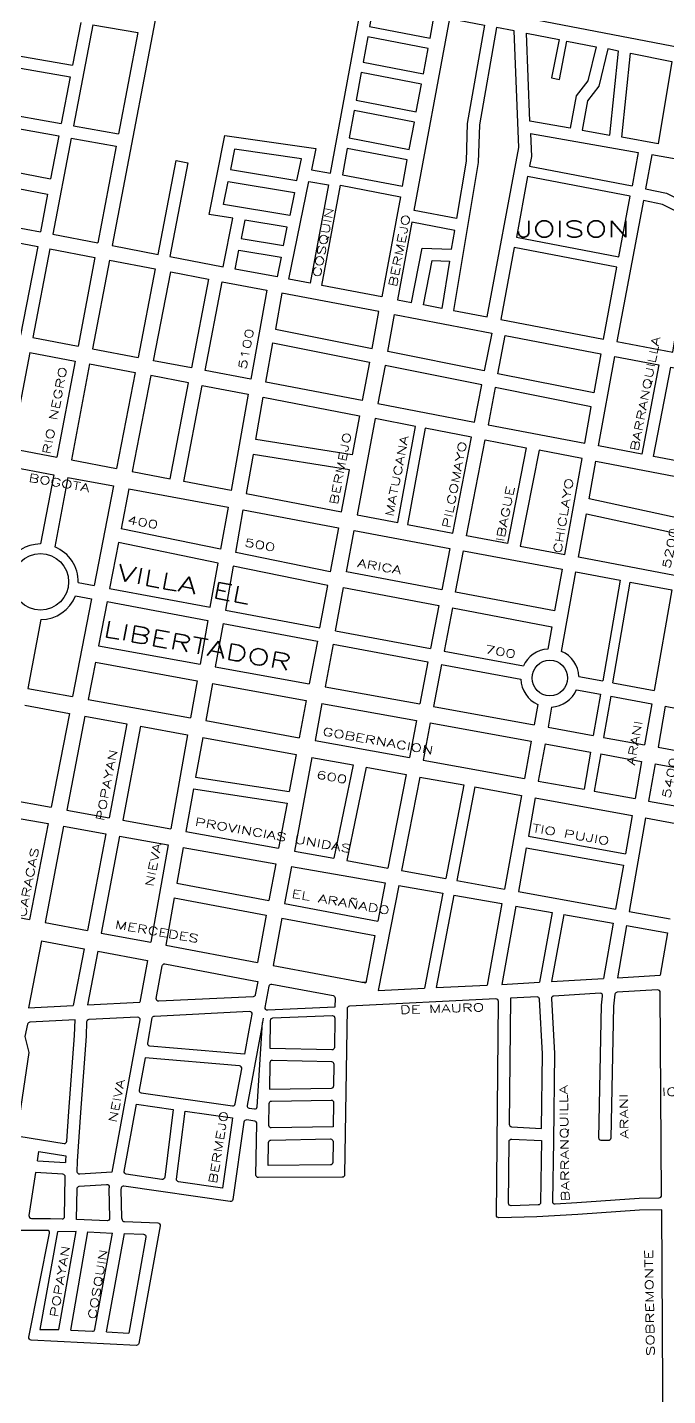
# Model space of a CAD drawing. Header units: millimetres. Extents: x 4374322 to 4409026, y 6503580 to 6534206.
# Drawn here: x 4383962 to 4384758, y 6516815 to 6518517 of the extents above; entities that cross this region are included whole.
import ezdxf

# ---------------------------------------------------------------- set-up
doc = ezdxf.new("R2010")
doc.units = ezdxf.units.MM
for name, color, linetype in [('LINEA CALLE', 252, 'Continuous'), ('NOMBRE BARRIO', 8, 'Continuous'), ('NOMBRE CALLE', 252, 'Continuous')]:
    doc.layers.add(name, color=color, linetype=linetype)
doc.styles.add('ROMANS', font='romans')

msp = doc.modelspace()

# ---------------------------------------------------------------- linework, layer by layer
at = {"layer": 'LINEA CALLE', "transparency": 33554687}
for p, q in [((4384028, 6518523.1), (4384017.7, 6518469.9)), ((4384043.2, 6518520.4), (4384019.1, 6518394.7)), ((4384043.2, 6518520.4), (4384098.9, 6518510.7)), ((4384098.9, 6518510.7), (4384075, 6518384.6)), ((4383891.6, 6518491.8), (4384017.7, 6518469.9)), ((4383888.8, 6518477.5), (4384015, 6518455.6)), ((4384015, 6518455.6), (4384003.8, 6518397.4)), ((4383877.7, 6518420.2), (4384003.8, 6518397.4)), ((4383874.7, 6518404.9), (4384000.9, 6518382.2)), ((4384019.1, 6518394.7), (4384075, 6518384.6)), ((4384000.9, 6518382.2), (4383990.6, 6518328.6)), ((4384016.2, 6518379.4), (4383993.2, 6518259.7)), ((4384016.2, 6518379.4), (4384072.1, 6518369.3)), ((4384587.1, 6518385.2), (4384588.3, 6518356.6)), ((4384587.1, 6518385.2), (4384721.1, 6518361.5)), ((4384072.1, 6518369.3), (4384049.2, 6518249)), ((4384721.1, 6518361.5), (4384713.4, 6518320)), ((4383864.6, 6518353.3), (4383990.6, 6518328.6)), ((4383860.9, 6518334.2), (4383986.9, 6518309.4)), ((4383986.9, 6518309.4), (4383978, 6518262.6)), ((4383851.6, 6518286.6), (4383978, 6518262.6)), ((4383993.2, 6518259.7), (4384049.2, 6518249)), ((4383924.6, 6518253.9), (4383974.5, 6518244.4)), ((4383974.5, 6518244.4), (4383953.3, 6518134.3)), ((4383989.7, 6518241.5), (4383968.5, 6518131.3)), ((4383989.7, 6518241.5), (4384045.7, 6518230.8)), ((4384045.7, 6518230.8), (4384024.8, 6518120.6)), ((4384063.6, 6518227.4), (4384042.6, 6518117.1)), ((4383968.5, 6518131.3), (4384024.8, 6518120.6)), ((4383964.9, 6518112.7), (4383942, 6517993.2)), ((4383964.9, 6518112.7), (4384021.2, 6518101.9)), ((4384042.6, 6518117.1), (4384099.4, 6518106.3)), ((4384021.2, 6518101.9), (4383998.5, 6517982.4)), ((4384039.1, 6518098.5), (4384016.4, 6517979)), ((4384039.1, 6518098.5), (4384095.7, 6518087.6)), ((4384095.7, 6518087.6), (4384072.7, 6517968.2)), ((4383942, 6517993.2), (4383998.5, 6517982.4)), ((4383937.8, 6517971.3), (4383994.4, 6517960.7)), ((4384016.4, 6517979), (4384072.7, 6517968.2)), ((4383994.4, 6517960.7), (4383978, 6517874.5)), ((4384012.2, 6517957.4), (4383995.8, 6517871)), ((4384012.2, 6517957.4), (4384068.6, 6517946.9)), ((4384068.6, 6517946.9), (4384044.6, 6517822.9)), ((4384088, 6517943.3), (4384078.3, 6517893.5)), ((4384075, 6517876.4), (4384064, 6517819.2)), ((4384024.9, 6517826.5), (4384044.6, 6517822.9)), ((4384041.4, 6517806.4), (4384017.9, 6517684.8)), ((4384021.6, 6517810.1), (4384041.4, 6517806.4)), ((4384060.8, 6517802.8), (4384050.2, 6517748)), ((4384060.8, 6517802.8), (4384186.1, 6517779.3)), ((4384207.9, 6517792.2), (4384325.3, 6517770.2)), ((4384473.3, 6517798.1), (4384462.9, 6517744.4)), ((4384490.2, 6517794.9), (4384479.8, 6517741.2)), ((4384490.2, 6517794.9), (4384613.6, 6517771.6)), ((4383978.6, 6517780.5), (4383962.4, 6517694.9)), ((4384186.1, 6517779.3), (4384176.5, 6517725)), ((4384205, 6517775.8), (4384195.3, 6517721.6)), ((4384205, 6517775.8), (4384322.2, 6517753.8)), ((4384344.8, 6517766.6), (4384462.9, 6517744.4)), ((4384613.6, 6517771.6), (4384608.6, 6517743.9)), ((4384050.2, 6517748), (4384176.5, 6517725)), ((4384322.2, 6517753.8), (4384312.2, 6517700.4)), ((4384341.7, 6517750.1), (4384331.8, 6517696.8)), ((4384341.7, 6517750.1), (4384459.7, 6517728)), ((4384479.8, 6517741.2), (4384578.4, 6517722.8)), ((4384046.3, 6517727.4), (4384037.3, 6517681.3)), ((4384046.3, 6517727.4), (4384172.8, 6517704.5)), ((4384195.3, 6517721.6), (4384312.2, 6517700.4)), ((4384459.7, 6517728), (4384449.5, 6517675.5)), ((4384476.7, 6517724.8), (4384466.5, 6517672.4)), ((4384476.7, 6517724.8), (4384575.1, 6517706.3)), ((4384172.8, 6517704.5), (4384164.6, 6517658.2)), ((4384191.7, 6517701), (4384183.4, 6517654.8)), ((4384191.7, 6517701), (4384308.4, 6517679.8)), ((4384331.8, 6517696.8), (4384449.5, 6517675.5)), ((4384647.5, 6517709.8), (4384677, 6517704.2)), ((4384689.7, 6517701.9), (4384741, 6517692.3)), ((4383962.4, 6517694.9), (4384017.9, 6517684.8)), ((4384037.3, 6517681.3), (4384164.6, 6517658.2)), ((4384308.4, 6517679.8), (4384299.8, 6517633.6)), ((4384644.5, 6517693.3), (4384674.2, 6517687.8)), ((4384674.2, 6517687.8), (4384665.3, 6517636.3)), ((4384686.9, 6517685.4), (4384678, 6517634)), ((4384686.9, 6517685.4), (4384738.1, 6517675.8)), ((4383958.4, 6517673.9), (4384013.9, 6517663.8)), ((4384013.9, 6517663.8), (4383991.3, 6517547)), ((4384327.9, 6517676.3), (4384319.3, 6517630.1)), ((4384327.9, 6517676.3), (4384445.5, 6517654.9)), ((4384466.5, 6517672.4), (4384591.7, 6517649.6)), ((4384596.2, 6517674.9), (4384591.7, 6517649.6)), ((4384613.5, 6517671.6), (4384609, 6517646.5)), ((4384738.1, 6517675.8), (4384729.1, 6517624.7)), ((4384754.8, 6517672.6), (4384745.8, 6517621.7)), ((4384754.8, 6517672.6), (4384874.4, 6517650.2)), ((4384033.3, 6517660.3), (4384010.7, 6517543.5)), ((4384033.3, 6517660.3), (4384085.4, 6517650.8)), ((4384085.4, 6517650.8), (4384063.2, 6517534)), ((4384102.4, 6517647.8), (4384080.2, 6517531)), ((4384102.4, 6517647.8), (4384160.9, 6517637.1)), ((4384183.4, 6517654.8), (4384299.8, 6517633.6)), ((4384445.5, 6517654.9), (4384436.6, 6517608.8)), ((4384462.5, 6517651.9), (4384453.6, 6517605.7)), ((4384462.5, 6517651.9), (4384588, 6517629.1)), ((4384609, 6517646.5), (4384665.3, 6517636.3)), ((4384160.9, 6517637.1), (4384140.1, 6517520.2)), ((4384179.7, 6517633.7), (4384170.9, 6517584.5)), ((4384179.7, 6517633.7), (4384295.9, 6517612.6)), ((4384319.3, 6517630.1), (4384436.6, 6517608.8)), ((4384588, 6517629.1), (4384579.7, 6517582.8)), ((4384678, 6517634), (4384729.1, 6517624.7)), ((4384295.9, 6517612.6), (4384287.3, 6517566.6)), ((4384605.3, 6517625.9), (4384596.9, 6517579.7)), ((4384605.3, 6517625.9), (4384661.8, 6517615.7)), ((4384661.8, 6517615.7), (4384653.8, 6517569.4)), ((4384674.5, 6517613.4), (4384666.5, 6517567.1)), ((4384674.5, 6517613.4), (4384725.4, 6517604.1)), ((4384745.8, 6517621.7), (4384865.5, 6517599.9)), ((4384315.4, 6517609.1), (4384293.6, 6517492.5)), ((4384315.4, 6517609.1), (4384366.6, 6517599.8)), ((4384366.6, 6517599.8), (4384342.6, 6517483.6)), ((4384382.9, 6517596.8), (4384358.9, 6517480.7)), ((4384382.9, 6517596.8), (4384432.5, 6517587.8)), ((4384453.6, 6517605.7), (4384579.7, 6517582.8)), ((4384725.4, 6517604.1), (4384717.3, 6517557.8)), ((4384742.1, 6517601.1), (4384734, 6517554.8)), ((4384742.1, 6517601.1), (4384861.8, 6517579.3)), ((4384170.9, 6517584.5), (4384287.3, 6517566.6)), ((4384432.5, 6517587.8), (4384410, 6517471.5)), ((4384449.5, 6517584.7), (4384426.9, 6517468.4)), ((4384449.5, 6517584.7), (4384504.2, 6517574.8)), ((4384596.9, 6517579.7), (4384653.8, 6517569.4)), ((4384168.4, 6517570.1), (4384158.9, 6517516.8)), ((4384168.4, 6517570.1), (4384284.6, 6517552.2)), ((4384504.2, 6517574.8), (4384481.8, 6517458.5)), ((4384518, 6517572.3), (4384495.5, 6517456)), ((4384518, 6517572.3), (4384575.9, 6517561.8)), ((4384575.9, 6517561.8), (4384555, 6517445.3)), ((4384666.5, 6517567.1), (4384717.3, 6517557.8)), ((4383936.1, 6517557), (4383991.3, 6517547)), ((4384010.7, 6517543.5), (4384063.2, 6517534)), ((4384284.6, 6517552.2), (4384274.1, 6517496)), ((4384593.2, 6517558.6), (4384584.6, 6517511)), ((4384593.2, 6517558.6), (4384713.6, 6517536.8)), ((4384734, 6517554.8), (4384853.7, 6517533.1)), ((4383932.3, 6517536.6), (4383987.4, 6517526.8)), ((4383987.4, 6517526.8), (4383964.3, 6517407.4)), ((4384080.2, 6517531), (4384140.1, 6517520.2)), ((4384713.6, 6517536.8), (4384705.2, 6517489.3)), ((4384730.3, 6517533.8), (4384709.7, 6517417.4)), ((4384730.3, 6517533.8), (4384781.3, 6517524.5)), ((4384006.8, 6517523.4), (4383983.7, 6517403.8)), ((4384006.8, 6517523.4), (4384059.4, 6517514.1)), ((4384059.4, 6517514.1), (4384036.5, 6517393.8)), ((4384076.4, 6517511.1), (4384053.5, 6517390.6)), ((4384076.4, 6517511.1), (4384136.6, 6517500.5)), ((4384158.9, 6517516.8), (4384274.1, 6517496)), ((4384584.6, 6517511), (4384705.4, 6517489.2)), ((4384136.6, 6517500.5), (4384115, 6517379.1)), ((4384155.4, 6517497.2), (4384147.5, 6517452.7)), ((4384155.4, 6517497.2), (4384270.5, 6517476.9)), ((4384293.6, 6517492.5), (4384342.6, 6517483.6)), ((4384582, 6517496.8), (4384572.2, 6517442.2)), ((4384582, 6517496.8), (4384702.7, 6517475)), ((4384270.5, 6517476.9), (4384261.9, 6517431.1)), ((4384358.9, 6517480.7), (4384410, 6517471.5)), ((4384702.7, 6517475), (4384693, 6517420.4)), ((4384290.1, 6517473.4), (4384281.5, 6517427.4)), ((4384290.1, 6517473.4), (4384406.4, 6517452.9)), ((4384426.9, 6517468.4), (4384481.8, 6517458.5)), ((4384147.5, 6517452.7), (4384261.9, 6517431.1)), ((4384406.4, 6517452.9), (4384397.2, 6517405.6)), ((4384423.4, 6517449.9), (4384398, 6517319.2)), ((4384423.4, 6517449.9), (4384478.3, 6517440.2)), ((4384495.5, 6517456), (4384555, 6517445.3)), ((4384572.2, 6517442.2), (4384693, 6517420.4)), ((4384144.2, 6517434.5), (4384133.8, 6517375.5)), ((4384144.2, 6517434.5), (4384258.5, 6517412.9)), ((4384281.5, 6517427.4), (4384397.2, 6517405.6)), ((4384478.3, 6517440.2), (4384455.5, 6517322)), ((4384492, 6517437.8), (4384469.8, 6517322.7)), ((4384492, 6517437.8), (4384551.7, 6517427.3)), ((4384551.7, 6517427.3), (4384533.5, 6517325.9)), ((4384569, 6517424.2), (4384551.5, 6517326.7)), ((4384569, 6517424.2), (4384614.2, 6517416.2)), ((4383909.7, 6517417.7), (4383964.3, 6517407.4)), ((4384258.5, 6517412.9), (4384247.6, 6517354.1)), ((4384278.1, 6517409.2), (4384267.1, 6517350.4)), ((4384278.1, 6517409.2), (4384393.7, 6517387.4)), ((4384614.2, 6517416.2), (4384598.6, 6517329.5)), ((4384628.5, 6517413.7), (4384613.5, 6517330.4)), ((4384628.5, 6517413.7), (4384689.9, 6517402.9)), ((4384709.7, 6517417.4), (4384760.7, 6517408.2)), ((4383983.7, 6517403.8), (4384036.5, 6517393.8)), ((4384053.5, 6517390.6), (4384115, 6517379.1)), ((4384689.9, 6517402.9), (4384677.8, 6517334.1)), ((4384706.6, 6517399.9), (4384695.2, 6517335.1)), ((4384706.6, 6517399.9), (4384757.7, 6517390.9)), ((4384757.7, 6517390.9), (4384748.4, 6517338.3)), ((4383979.3, 6517381), (4383963.2, 6517297.8)), ((4383979.3, 6517381), (4384032.2, 6517371.1)), ((4384133.8, 6517375.5), (4384247.6, 6517354.1)), ((4384393.7, 6517387.4), (4384382.3, 6517328.8)), ((4384032.2, 6517371.1), (4384018.8, 6517300.5)), ((4384049.2, 6517367.9), (4384036.5, 6517301.4)), ((4384049.2, 6517367.9), (4384110.9, 6517356.3)), ((4384110.9, 6517356.3), (4384101.7, 6517304.6)), ((4384267.1, 6517350.4), (4384382.3, 6517328.8)), ((4384377.2, 6517329.7), (4384382.5, 6517330)), ((4384398, 6517319.2), (4384455.5, 6517322)), ((4384469.8, 6517322.7), (4384533.5, 6517325.9)), ((4384551.5, 6517326.7), (4384598.6, 6517329.5)), ((4384613.5, 6517330.4), (4384677.8, 6517334.1)), ((4384695.2, 6517335.1), (4384748.4, 6517338.3)), ((4383963.2, 6517297.8), (4384018.8, 6517300.5)), ((4384036.5, 6517301.4), (4384101.7, 6517304.6))]:
    msp.add_line(p, q, dxfattribs=at)
for points in [[(4384936.2, 6518908.9), (4384855.6, 6518475.9), (4384439.3, 6518556.1), (4384513.3, 6518945), (4384623.7, 6518938.5), (4384936.2, 6518908.9)], [(4384146.5, 6518351.3), (4384161.2, 6518348.5), (4384138.9, 6518231.9), (4384205.1, 6518219.3), (4384217.3, 6518279.6), (4384187.7, 6518284.5), (4384207.3, 6518382.4), (4384320.2, 6518366.2), (4384314.8, 6518339.9), (4384338.6, 6518335.8), (4384377.9, 6518549.1), (4384133.7, 6518596.2), (4384067, 6518245.6), (4384124.2, 6518234.7)], [(4384392.3, 6518546.3), (4384387.2, 6518518.1), (4384462.3, 6518503.6), (4384467.6, 6518531.8)], [(4384530, 6518519.8), (4384508.6, 6518397.5), (4384507.3, 6518350.6), (4384495.4, 6518279.2), (4384442.5, 6518289.4), (4384487.1, 6518528.1)], [(4384572.8, 6518367.8), (4384567.1, 6518512.6), (4384544.8, 6518516.9), (4384523.6, 6518396), (4384522.3, 6518349.1), (4384491.6, 6518164.8), (4384533.4, 6518156.9)], [(4384454, 6518459.3), (4384459.9, 6518490.6), (4384384.8, 6518505.1), (4384379, 6518473.8)], [(4384613.4, 6518454.3), (4384623.2, 6518452.3), (4384632.5, 6518500), (4384668.7, 6518493), (4384658.4, 6518450.6), (4384644, 6518431.9), (4384636.5, 6518391.7), (4384586.5, 6518400.5), (4384582.2, 6518509.7), (4384622.7, 6518501.9)], [(4384370.3, 6518426.6), (4384445.2, 6518412.2), (4384451.6, 6518446.3), (4384376.6, 6518460.8)], [(4384359.3, 6518366.5), (4384353.3, 6518333.8), (4384427.9, 6518319.4), (4384434, 6518352.1)], [(4384313.4, 6518198.7), (4384286.9, 6518203.8), (4384311.7, 6518325.2), (4384335.9, 6518321.1)], [(4384327.9, 6518196), (4384350.9, 6518320.8), (4384425.5, 6518306.4), (4384402.2, 6518181.8)], [(4384727.5, 6518301.6), (4384694.7, 6518126.2), (4384764.3, 6518112.9), (4384791.1, 6518276.7), (4384751.2, 6518296.7)], [(4384567.1, 6518243.3), (4384550.4, 6518153.6), (4384550.4, 6518153.6), (4384677.8, 6518129.4), (4384694.5, 6518218.7)], [(4384118.7, 6518102.5), (4384140.1, 6518212.9), (4384186.7, 6518204), (4384165.7, 6518093.5)], [(4384182.7, 6518090.3), (4384203.8, 6518200.7), (4384259.2, 6518190.2), (4384239.5, 6518079.4)], [(4384390.2, 6518117.7), (4384398.8, 6518163.6), (4384278, 6518186.6), (4384270.1, 6518141.8)], [(4384409.7, 6518113.8), (4384418.3, 6518159.9), (4384539, 6518136.9), (4384529.8, 6518089.7)], [(4384267, 6518124.5), (4384387, 6518100.5), (4384378.1, 6518052.8), (4384258.3, 6518075.8)], [(4384674.7, 6518111.1), (4384665.9, 6518062.4), (4384546.7, 6518086.3), (4384555.9, 6518133.7)], [(4384671.9, 6517996.5), (4384691.9, 6518107.8), (4384746.9, 6518097.4), (4384725.7, 6517986.1)], [(4384526.5, 6518072.5), (4384406.5, 6518096.6), (4384397.6, 6518049.1), (4384517.5, 6518026.1)], [(4384790.7, 6517973.7), (4384740.3, 6517983.3), (4384761.5, 6518094.6), (4384810.4, 6518085.3)], [(4384092.1, 6517964.5), (4384139.3, 6517955.4), (4384162.1, 6518074.9), (4384115.1, 6518083.9)], [(4384179.2, 6518071.6), (4384236.2, 6518060.7), (4384214.9, 6517940.9), (4384156.4, 6517952.1)], [(4384245.6, 6518004.4), (4384255, 6518057), (4384374.6, 6518034.1), (4384365.4, 6517985.2)], [(4384654.6, 6517999.8), (4384662.8, 6518045.2), (4384543.4, 6518069.1), (4384534.4, 6518022.8)], [(4384422.1, 6517901.2), (4384444.2, 6518020.8), (4384394.1, 6518030.4), (4384371.8, 6517910.8)], [(4384490.7, 6517888), (4384513.9, 6518007.4), (4384456.4, 6518018.4), (4384434.2, 6517898.9)], [(4384507.7, 6517884.8), (4384530.8, 6518004.1), (4384582, 6517994.3), (4384558.5, 6517875)], [(4384233.7, 6517937.3), (4384352.3, 6517914.6), (4384362, 6517966.6), (4384242.3, 6517985.7)], [(4384629.8, 6517861.4), (4384651.3, 6517981), (4384597.8, 6517991.3), (4384574.3, 6517872)], [(4384787.4, 6517954.9), (4384778.6, 6517905), (4384660.1, 6517930.8), (4384668.5, 6517977.7)], [(4384220.7, 6517864), (4384230.1, 6517916.8), (4384348.6, 6517894.8), (4384338.3, 6517839.7)], [(4384647, 6517858.1), (4384656.7, 6517912.1), (4384775.3, 6517886.3), (4384766.3, 6517835.2)], [(4384358.5, 6517840), (4384368.1, 6517891.1), (4384487, 6517869), (4384477.1, 6517817.6)], [(4384494, 6517814.4), (4384504, 6517865.8), (4384626.5, 6517843), (4384617.1, 6517791.2)]]:
    msp.add_lwpolyline(points, close=True, dxfattribs=at)
for points in [[(4384685.8, 6518383), (4384696.7, 6518487.6), (4384683.4, 6518490.2), (4384672.2, 6518444), (4384658.1, 6518425.6), (4384651.3, 6518389.1), (4384685.8, 6518383)], [(4384700.6, 6518380.3), (4384711.5, 6518484.8), (4384763.1, 6518474.8), (4384746, 6518372.3), (4384700.6, 6518380.3)], [(4384361.7, 6518379.5), (4384436.4, 6518365), (4384442.8, 6518399.2), (4384367.9, 6518413.6), (4384361.7, 6518379.5)], [(4384302.3, 6518353.6), (4384219.3, 6518365.5), (4384214.2, 6518340.1), (4384296.7, 6518326.4), (4384302.3, 6518353.6)], [(4384588.3, 6518356.6), (4384586, 6518344.6), (4384713.4, 6518320)], [(4384835.7, 6518341.2), (4384738.1, 6518358.5), (4384730.3, 6518316.4), (4384756.2, 6518311), (4384805.3, 6518286.5), (4384821.3, 6518288.5)], [(4384569.6, 6518256.3), (4384696.9, 6518231.7), (4384711, 6518307), (4384583.6, 6518331.6), (4384569.6, 6518256.3)], [(4384287.8, 6518283.1), (4384205.5, 6518296.8), (4384211.2, 6518325.4), (4384293.7, 6518311.7), (4384287.8, 6518283.1)], [(4384284.8, 6518268.4), (4384232.1, 6518277.2), (4384227.5, 6518254.6), (4384280.2, 6518245.9), (4384284.8, 6518268.4)], [(4384493, 6518264.4), (4384439.7, 6518274.7), (4384421.7, 6518178.1), (4384439.3, 6518174.8), (4384452.7, 6518242.6), (4384489.1, 6518241.3), (4384493, 6518264.4)], [(4384063.6, 6518227.4), (4384120.7, 6518216.6), (4384099.4, 6518106.3)], [(4384272.1, 6518206.6), (4384219.9, 6518216.5), (4384224.6, 6518239.8), (4384277.2, 6518231.2), (4384272.1, 6518206.6)], [(4384486.6, 6518226.3), (4384476.9, 6518167.6), (4384454, 6518172), (4384465, 6518227.1), (4384486.6, 6518226.3)], [(4384088, 6517943.3), (4384211.2, 6517920.3), (4384201.9, 6517867.9), (4384078.3, 6517893.5)], [(4384064, 6517819.2), (4384189.1, 6517795.8), (4384198.9, 6517850.8), (4384075, 6517876.4)], [(4384325.3, 6517770.2), (4384335.1, 6517822.7), (4384217.6, 6517846.9), (4384207.9, 6517792.2)], [(4384625.9, 6517740.9), (4384643.7, 6517839.8), (4384698.6, 6517829.6), (4384677, 6517704.2)], [(4384344.8, 6517766.6), (4384354.9, 6517820.4), (4384473.3, 6517798.1)], [(4384689.7, 6517701.9), (4384711.3, 6517827.2), (4384763.1, 6517817.6), (4384741, 6517692.3)], [(4384243.3, 6517331.3), (4384248.2, 6517330.4)], [(4384097.4, 6517177.6), (4384143.1, 6517171.1)], [(4384157.8, 6517169), (4384216.9, 6517160.6)], [(4384216.9, 6517160.6), (4384215.8, 6517154.6), (4384204.1, 6517073.2)], [(4383974.1, 6517107.4), (4383975.8, 6517118.8)], [(4383975.8, 6517118.8), (4384009.5, 6517113.5)], [(4383974.1, 6517107.4), (4384009, 6517105.4)], [(4384009.5, 6517113.5), (4384009.1, 6517107.7), (4384009, 6517105.4)], [(4384022.5, 6517019.4), (4383999.2, 6517018.9), (4383977, 6516897.5), (4384000.9, 6516897.6)], [(4384000.9, 6516897.6), (4384022.5, 6517019.4)], [(4384015.9, 6516896.8), (4384036.9, 6517018.8)], [(4384036.9, 6517018.8), (4384067.6, 6517017.5)], [(4384060.2, 6516894.5), (4384082.6, 6517016.9)], [(4384060.2, 6516894.5), (4384087.8, 6516893.1)], [(4384743.5, 6516640.8), (4384743.2, 6516654), (4384744.6, 6516659.5), (4384745.2, 6516676.1), (4384752.8, 6516676.1), (4384751.8, 6516825.5)]]:
    msp.add_lwpolyline(points, dxfattribs=at)
for points in [[(4384248.2, 6517330.4), (4384245.1, 6517313.7, -0.348509), (4384242.3, 6517311.3), (4384125.1, 6517305.7, -0.481215), (4384122, 6517309.2), (4384129.2, 6517349.7, -0.417128), (4384132.7, 6517352.2), (4384243.3, 6517331.3)], [(4384344.1, 6517298.6), (4384260.5, 6517294.5, -0.48399), (4384257.4, 6517298), (4384262.3, 6517324.7, -0.415316), (4384265.8, 6517327.1), (4384341.8, 6517312.8, -0.36478), (4384344.3, 6517309.8), (4384344.1, 6517298.6)], [(4384751.8, 6516825.5), (4384750.3, 6517046.4), (4384722.8, 6517046), (4384646, 6517040.6), (4384594.9, 6517037.5), (4384548, 6517036.5, -0.423073), (4384544.9, 6517039.5), (4384547.3, 6517305.6, 0.431624), (4384544.2, 6517308.7), (4384362.1, 6517299.5, 0.395196), (4384359.2, 6517296.6), (4384356, 6517089.9, -0.408602), (4384353.1, 6517086.9), (4384249, 6517086.5, -0.420346), (4384245.9, 6517089.6), (4384247, 6517153.6, 0.378333), (4384244.5, 6517156.7), (4384234.4, 6517158.1, 0.413633), (4384231, 6517155.6), (4384217.2, 6517059.2, -0.41494), (4384213.8, 6517056.7), (4384081.8, 6517076, 0.403906), (4384078.4, 6517073.6), (4384078, 6517071.7), (4384078.8, 6517036.5), (4384079.5, 6517034, 0.323092), (4384082.3, 6517031.8), (4384123.9, 6517030.1, -0.454724), (4384126.7, 6517026.5), (4384100.3, 6516880.2, -0.377441), (4384097.2, 6516877.7), (4383966.5, 6516884.4, -0.457132), (4383963.7, 6516888), (4383989.3, 6517017.2, 0.472737), (4383986.4, 6517020.8), (4383836.7, 6517020.8, 0.360204)], [(4384562.3, 6517309.6), (4384560.8, 6517152.8, 0.399673), (4384563.7, 6517149.8), (4384600.9, 6517147.6), (4384602, 6517240.3), (4384598.4, 6517308.4, 0.413547), (4384595.3, 6517311.2), (4384562.3, 6517309.6)], [(4384748.5, 6517316.9, 0.429445), (4384745.3, 6517319.9), (4384695, 6517316.9, 0.357098), (4384692.2, 6517314.4), (4384690.2, 6517299.6), (4384687.1, 6517135.4, -0.414214), (4384684, 6517132.5), (4384675.1, 6517132.7, -0.414214), (4384672.2, 6517135.7), (4384675.3, 6517300.8), (4384676.9, 6517312.3, 0.473733), (4384673.7, 6517315.7), (4384616.1, 6517312.3, 0.41243), (4384613.3, 6517309.2), (4384616.9, 6517240.6), (4384615.6, 6517132), (4384614.5, 6517056.8, 0.436801), (4384617.7, 6517053.8), (4384645, 6517055.5), (4384722.2, 6517060.9), (4384747.3, 6517061.4, 0.410136), (4384750.2, 6517064.4), (4384748.5, 6517316.9)], [(4384237.6, 6517293.3, -0.48399), (4384240.7, 6517289.8), (4384237.1, 6517270), (4384231.6, 6517239.9), (4384114, 6517250, -0.442378), (4384111.3, 6517253.5), (4384117, 6517285, -0.348097), (4384119.8, 6517287.4), (4384237.6, 6517293.3)], [(4384264.1, 6517282.1, -0.398149), (4384267, 6517285.1), (4384340.8, 6517287.9, -0.429652), (4384343.9, 6517284.9), (4384343.4, 6517248.2, -0.41766), (4384340.3, 6517245.2), (4384263.5, 6517247.2), (4384264.1, 6517282.1)], [(4384021, 6517282.5), (4383964.7, 6517279.6, 0.341557), (4383961.9, 6517277.3), (4383958.7, 6517261.8), (4383963.6, 6517242.1), (4383948.5, 6517141.2, 0.411741), (4383951, 6517137.8), (4384007.3, 6517128.9, 0.440028), (4384010.7, 6517131.7), (4384013.3, 6517168.5), (4384020.3, 6517263.2), (4384021, 6517282.5)], [(4384098.4, 6517286.3, -0.483573), (4384101.5, 6517282.8), (4384066.8, 6517093.3), (4384027, 6517090.6, -0.438305), (4384023.8, 6517093.6), (4384024, 6517107.1), (4384028.2, 6517167.5), (4384035.2, 6517262.4), (4384035.8, 6517280.5, -0.390172), (4384038.7, 6517283.4), (4384098.4, 6517286.3)], [(4384255, 6517284.7), (4384251.8, 6517267.3), (4384235, 6517176.2, 0.426314), (4384237.5, 6517172.7), (4384244.1, 6517171.8, 0.437728), (4384247.5, 6517174.6), (4384254, 6517279.4)], [(4384108, 6517235.6), (4384100.7, 6517195.3, 0.425914), (4384103.2, 6517191.8), (4384216.8, 6517175.7, 0.402216), (4384220.2, 6517178.1), (4384228.2, 6517221.9, 0.442783), (4384225.5, 6517225.5), (4384108, 6517235.6)], [(4384343.1, 6517227.3, 0.410776), (4384340.2, 6517230.3), (4384266.3, 6517232.2, 0.416856), (4384263.2, 6517229.3), (4384262.7, 6517196.5), (4384339.8, 6517197.8, 0.405137), (4384342.7, 6517200.8), (4384343.1, 6517227.3)], [(4384143.1, 6517171.1), (4384132.4, 6517086.8, -0.420123), (4384129, 6517084.2), (4384084.7, 6517090.7, -0.424597), (4384082.2, 6517094.2), (4384097.4, 6517177.6)], [(4384204.1, 6517073.2), (4384149.7, 6517081.1, -0.408328), (4384147.2, 6517084.5), (4384157.8, 6517169)], [(4384342, 6517149.5), (4384265, 6517148.2, -0.42424), (4384261.9, 6517151.2), (4384262.4, 6517178.7, -0.404341), (4384265.3, 6517181.7), (4384339.4, 6517182.9, -0.423349), (4384342.4, 6517179.9), (4384342, 6517149.5)], [(4384261.6, 6517130.3, -0.404257), (4384264.5, 6517133.2), (4384338.7, 6517134.5, -0.423433), (4384341.7, 6517131.5), (4384341.3, 6517105.1, -0.407699), (4384338.4, 6517102.2), (4384261.1, 6517101.6), (4384261.6, 6517130.3)], [(4384600.7, 6517132.7), (4384599.7, 6517055.4, -0.401762), (4384596.8, 6517052.4), (4384563, 6517051.4, -0.425855), (4384560, 6517054.4), (4384560.6, 6517131.3, -0.42431), (4384563.8, 6517134.3), (4384600.7, 6517132.7)], [(4383971.8, 6517092.6), (4383963.7, 6517039.2, 0.458976), (4383966.7, 6517035.7), (4383990.3, 6517035.7), (4384004.9, 6517035.1, 0.422182), (4384008, 6517038), (4384008.8, 6517087.6, 0.401857), (4384005.9, 6517090.6), (4383971.8, 6517092.6)], [(4384023.5, 6517072.7, -0.390526), (4384026.3, 6517075.6), (4384060.2, 6517077.9, -0.488664), (4384063.4, 6517074.3), (4384063.1, 6517072.8), (4384063.9, 6517035.8, -0.433212), (4384060.8, 6517032.7), (4384022.9, 6517034.3), (4384023.5, 6517072.7)], [(4384015.9, 6516896.8), (4384042.5, 6516895.4, 0.376666), (4384045.7, 6516897.9), (4384067.6, 6517017.5)], [(4384082.6, 6517016.9), (4384106.2, 6517015.9, -0.454189), (4384109, 6517012.4), (4384087.8, 6516893.1)]]:
    msp.add_lwpolyline(points, format="xyb", dxfattribs=at)
for centre, radius in [((4383977.9, 6517827.5), 35.1), ((4384611.3, 6517707.8), 22.1)]:
    msp.add_circle(centre, radius, dxfattribs=at)
for centre, radius, start, end in [((4383977.9, 6517827.5), 47, 89.9185, 153.7574), ((4383977.9, 6517827.5), 47, 358.8398, 67.6336), ((4383977.9, 6517827.5), 47, 270.8401, 338.3297), ((4384611.3, 6517707.8), 36.2, 94.2783, 155.5627), ((4384611.3, 6517707.8), 36.2, 3.1937, 66.2305), ((4384611.3, 6517707.8), 36.2, 182.2828, 245.3371), ((4384611.3, 6517707.8), 36.2, 273.3849, 336.4736)]:
    msp.add_arc(centre, radius, start, end, dxfattribs=at)

# ---------------------------------------------------------------- texts
at = {"layer": 'NOMBRE BARRIO', "transparency": 33554687, "style": 'ROMANS', "width": 1.5}
msp.add_text('JOISON', height=20, dxfattribs=at).set_placement((4384569.6, 6518256.3))
for s, p in [('VILLA EL', (4384072.1, 6517829.9)), ('LIBERTADOR', (4384055.2, 6517759.7))]:
    msp.add_text(s, height=20, rotation=349.5394, dxfattribs=at).set_placement(p)
at = {"layer": 'NOMBRE CALLE', "transparency": 33554687, "style": 'ROMANS', "width": 1.5}
for s, rotation, p in [('COSQUIN', 79, (4384325.9, 6518205.5)), ('BERMEJO', 79, (4384420.5, 6518193.6)), ('5100', 79, (4384233.6, 6518090.9)), ('BARRANQUILLA', 79, (4384721, 6517989.4)), ('RIO NEGRO', 79, (4383990.1, 6517985.2)), ('BERMEJO', 79, (4384347.2, 6517922.6)), ('MATUCANA', 79, (4384416.2, 6517908)), ('PILCOMAYO', 79, (4384487.2, 6517893.3)), ('BOGOTA', 350, (4383962.5, 6517952.4)), ('CHICLAYO', 80.6515, (4384625.3, 6517862.3)), ('IBAGUE', 79, (4384554, 6517876.6)), ('400', 350, (4384085.2, 6517899.9)), ('5200', 79, (4384760.8, 6517843.2)), ('500', 350, (4384230.9, 6517871.8)), ('ARICA', 350, (4384371.4, 6517846.3)), ('700', 350, (4384529.9, 6517739)), ('GOBERNACION', 350, (4384328, 6517636.8)), ('ARANI', 80.0021, (4384716.6, 6517598.6)), ('POPAYAN', 79, (4384056.5, 6517529.4)), ('5400', 79, (4384760.7, 6517557.4)), ('600', 350, (4384320.3, 6517583.1)), ('PROVINCIAS UNIDAS', 350, (4384169.5, 6517524.4)), ('TIO PUJIO', 350, (4384588.7, 6517516.7)), ('CARACAS', 79, (4383959.4, 6517409.3)), ('NIEVA', 79, (4384117.9, 6517447.6)), ('EL ARAÑADO', 350, (4384289.7, 6517435)), ('MERCEDES', 350, (4384069.9, 6517396.7)), ('DE MAURO', 1.7727, (4384425, 6517290.1)), ('NEIVA', 79, (4384072.4, 6517154.2)), ('BARRANQUILLA', 91, (4384635.6, 6517057)), ('ARANI', 91, (4384708.9, 6517134.9)), ('ICHO CRUZ', 1.7727, (4384750.9, 6517187.9)), ('BERMEJO', 80.8067, (4384196.9, 6517078.3)), ('POPAYAN', 80.3246, (4383999.5, 6516912.1)), ('COSQUIN', 80.3246, (4384046.7, 6516909.6)), ('SOBREMONTE', 91, (4384741.4, 6516864.6))]:
    msp.add_text(s, height=10, rotation=rotation, dxfattribs=at).set_placement(p)

doc.saveas('drawing.dxf')
